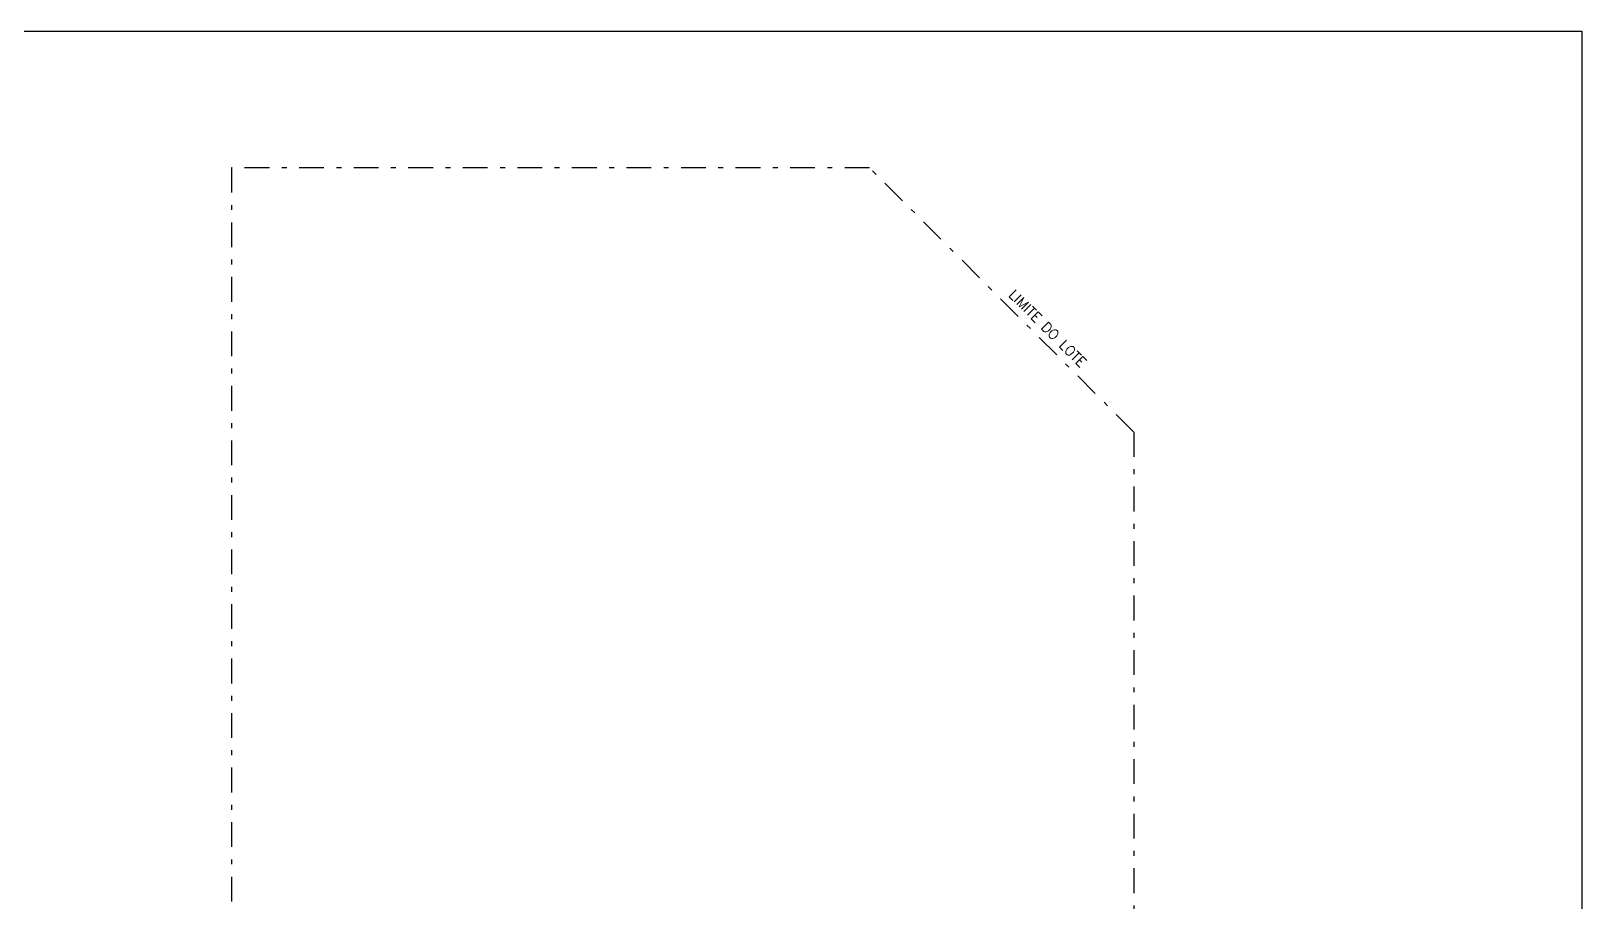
# Model space of a CAD drawing. Extents: x 544 to 914, y -40 to 56.
# Drawn here: x 636.19 to 667.47, y 32.89 to 50.47 of the extents above; entities that cross this region are included whole.
import ezdxf

# ---------------------------------------------------------------- set-up
doc = ezdxf.new("R2010")
doc.units = 0
doc.header["$LTSCALE"] = 0.5
doc.header["$MEASUREMENT"] = 0
doc.linetypes.add('DASHDOT', pattern=[1, 0.5, -0.25, 0, -0.25])
doc.layers.get('0').update_dxf_attribs({"linetype": 'CONTINUOUS'})
doc.layers.add('008', color=1, linetype='CONTINUOUS')
doc.styles.add('T20', font='simplex.shx', dxfattribs={"height": 0.1})

msp = doc.modelspace()

# ---------------------------------------------------------------- linework, layer by layer
msp.add_lwpolyline([(604.917, 50.466), (667.465, 50.466), (667.465, -29.487), (604.917, -29.487)], close=True)
at = {"layer": '008', "color": 8, "linetype": 'DASHDOT', "ltscale": 2}
for p, q in [((653.099, 47.705), (640.237, 47.705)), ((640.237, 47.705), (640.237, 4.145)), ((658.429, 42.375), (653.099, 47.705)), ((658.429, 42.375), (658.429, -24.355))]:
    msp.add_line(p, q, dxfattribs=at)

# ---------------------------------------------------------------- texts
at = {"layer": '008', "color": 8, "style": 'T20'}
msp.add_text('LIMITE DO LOTE', height=0.2, rotation=315, dxfattribs=at).set_placement((655.891, 45.127))

doc.saveas('drawing.dxf')
